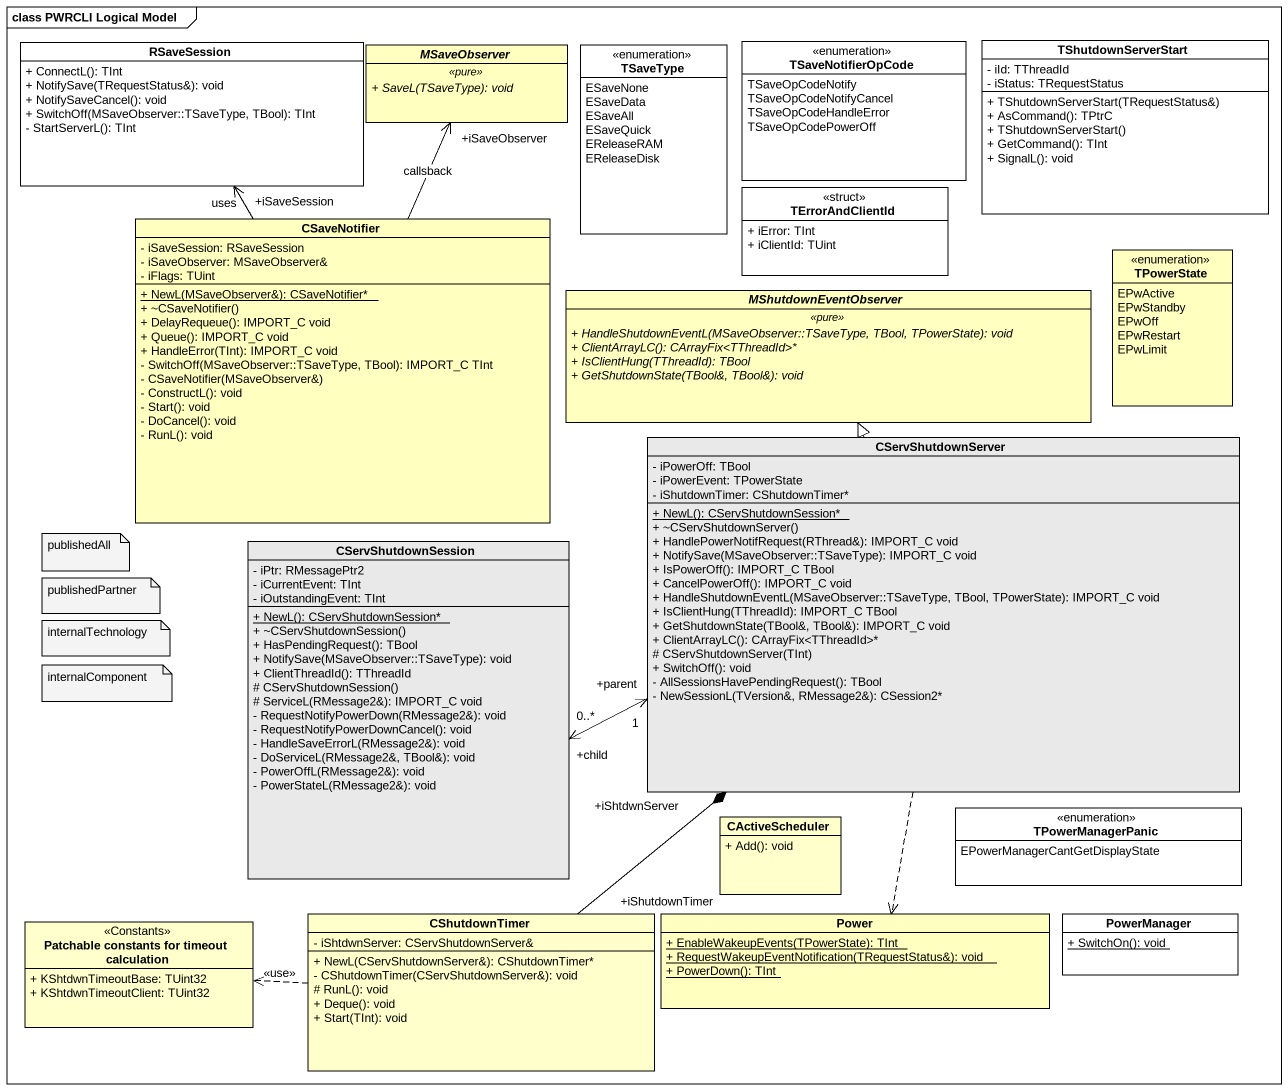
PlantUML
@startuml
mainframe class PWRCLI Logical Model
hide circle
hide empty members
skinparam classAttributeIconSize 0
class RSaveSession #FFFFFF {
  + ConnectL(): TInt
  + NotifySave(TRequestStatus&): void
  + NotifySaveCancel(): void
  + SwitchOff(MSaveObserver::TSaveType, TBool): TInt
  - StartServerL(): TInt
}
enum TSaveNotifierOpCode #FFFFFF {
  TSaveOpCodeNotify
  TSaveOpCodeNotifyCancel
  TSaveOpCodeHandleError
  TSaveOpCodePowerOff
}
class TShutdownServerStart #FFFFFF {
  - iId: TThreadId
  - iStatus: TRequestStatus
  + TShutdownServerStart(TRequestStatus&)
  + AsCommand(): TPtrC
  + TShutdownServerStart()
  + GetCommand(): TInt
  + SignalL(): void
}
abstract class MSaveObserver #FFFFBF {
  .. <<pure>> ..
  {abstract} + SaveL(TSaveType): void
}
enum TSaveType #FFFFFF {
  ESaveNone
  ESaveData
  ESaveAll
  ESaveQuick
  EReleaseRAM
  EReleaseDisk
}
class TErrorAndClientId <<struct>> #FFFFFF {
  + iError: TInt
  + iClientId: TUint
}
class CSaveNotifier #FFFFBF {
  - iSaveSession: RSaveSession
  - iSaveObserver: MSaveObserver&
  - iFlags: TUint
  {static} + NewL(MSaveObserver&): CSaveNotifier*
  + ~CSaveNotifier()
  + DelayRequeue(): IMPORT_C void
  + Queue(): IMPORT_C void
  + HandleError(TInt): IMPORT_C void
  - SwitchOff(MSaveObserver::TSaveType, TBool): IMPORT_C TInt
  - CSaveNotifier(MSaveObserver&)
  - ConstructL(): void
  - Start(): void
  - DoCancel(): void
  - RunL(): void
}
abstract class MShutdownEventObserver #FFFFBF {
  .. <<pure>> ..
  {abstract} + HandleShutdownEventL(MSaveObserver::TSaveType, TBool, TPowerState): void
  {abstract} + ClientArrayLC(): CArrayFix<TThreadId>*
  {abstract} + IsClientHung(TThreadId): TBool
  {abstract} + GetShutdownState(TBool&, TBool&): void
}
enum TPowerState #FFFFBF {
  EPwActive
  EPwStandby
  EPwOff
  EPwRestart
  EPwLimit
}
class CServShutdownServer #E9E9E9 {
  - iPowerOff: TBool
  - iPowerEvent: TPowerState
  - iShutdownTimer: CShutdownTimer*
  {static} + NewL(): CServShutdownSession*
  + ~CServShutdownServer()
  + HandlePowerNotifRequest(RThread&): IMPORT_C void
  + NotifySave(MSaveObserver::TSaveType): IMPORT_C void
  + IsPowerOff(): IMPORT_C TBool
  + CancelPowerOff(): IMPORT_C void
  + HandleShutdownEventL(MSaveObserver::TSaveType, TBool, TPowerState): IMPORT_C void
  + IsClientHung(TThreadId): IMPORT_C TBool
  + GetShutdownState(TBool&, TBool&): IMPORT_C void
  + ClientArrayLC(): CArrayFix<TThreadId>*
  # CServShutdownServer(TInt)
  + SwitchOff(): void
  - AllSessionsHavePendingRequest(): TBool
  - NewSessionL(TVersion&, RMessage2&): CSession2*
}
class CServShutdownSession #E9E9E9 {
  - iPtr: RMessagePtr2
  - iCurrentEvent: TInt
  - iOutstandingEvent: TInt
  {static} + NewL(): CServShutdownSession*
  + ~CServShutdownSession()
  + HasPendingRequest(): TBool
  + NotifySave(MSaveObserver::TSaveType): void
  + ClientThreadId(): TThreadId
  # CServShutdownSession()
  # ServiceL(RMessage2&): IMPORT_C void
  - RequestNotifyPowerDown(RMessage2&): void
  - RequestNotifyPowerDownCancel(): void
  - HandleSaveErrorL(RMessage2&): void
  - DoServiceL(RMessage2&, TBool&): void
  - PowerOffL(RMessage2&): void
  - PowerStateL(RMessage2&): void
}
class CActiveScheduler {
  + Add(): void
}
enum TPowerManagerPanic #FFFFFF {
  EPowerManagerCantGetDisplayState
}
class "Patchable constants for timeout calculation" as Patchable_constants_for <<Constants>> {
  + KShtdwnTimeoutBase: TUint32
  + KShtdwnTimeoutClient: TUint32
}
class CShutdownTimer {
  - iShtdwnServer: CServShutdownServer&
  + NewL(CServShutdownServer&): CShutdownTimer*
  - CShutdownTimer(CServShutdownServer&): void
  # RunL(): void
  + Deque(): void
  + Start(TInt): void
}
class Power #FFFFBF {
  {static} + EnableWakeupEvents(TPowerState): TInt
  {static} + RequestWakeupEventNotification(TRequestStatus&): void
  {static} + PowerDown(): TInt
}
class PowerManager #FFFFFF {
  {static} + SwitchOn(): void
}
CSaveNotifier -up-> "+iSaveSession" RSaveSession : uses
CSaveNotifier -up-> "+iSaveObserver" MSaveObserver : callsback
CServShutdownServer -up-|> MShutdownEventObserver
CServShutdownServer "+parent\n1" <-left-> "+child\n0..*" CServShutdownSession
CServShutdownServer ..> Power
CShutdownTimer "+iShutdownTimer" -up-* "+iShtdwnServer" CServShutdownServer
CShutdownTimer .left.> Patchable_constants_for : <<use>>
note as N1
  publishedAll
end note
note as N2
  publishedPartner
end note
note as N3
  internalTechnology
end note
note as N4
  internalComponent
end note
@enduml
